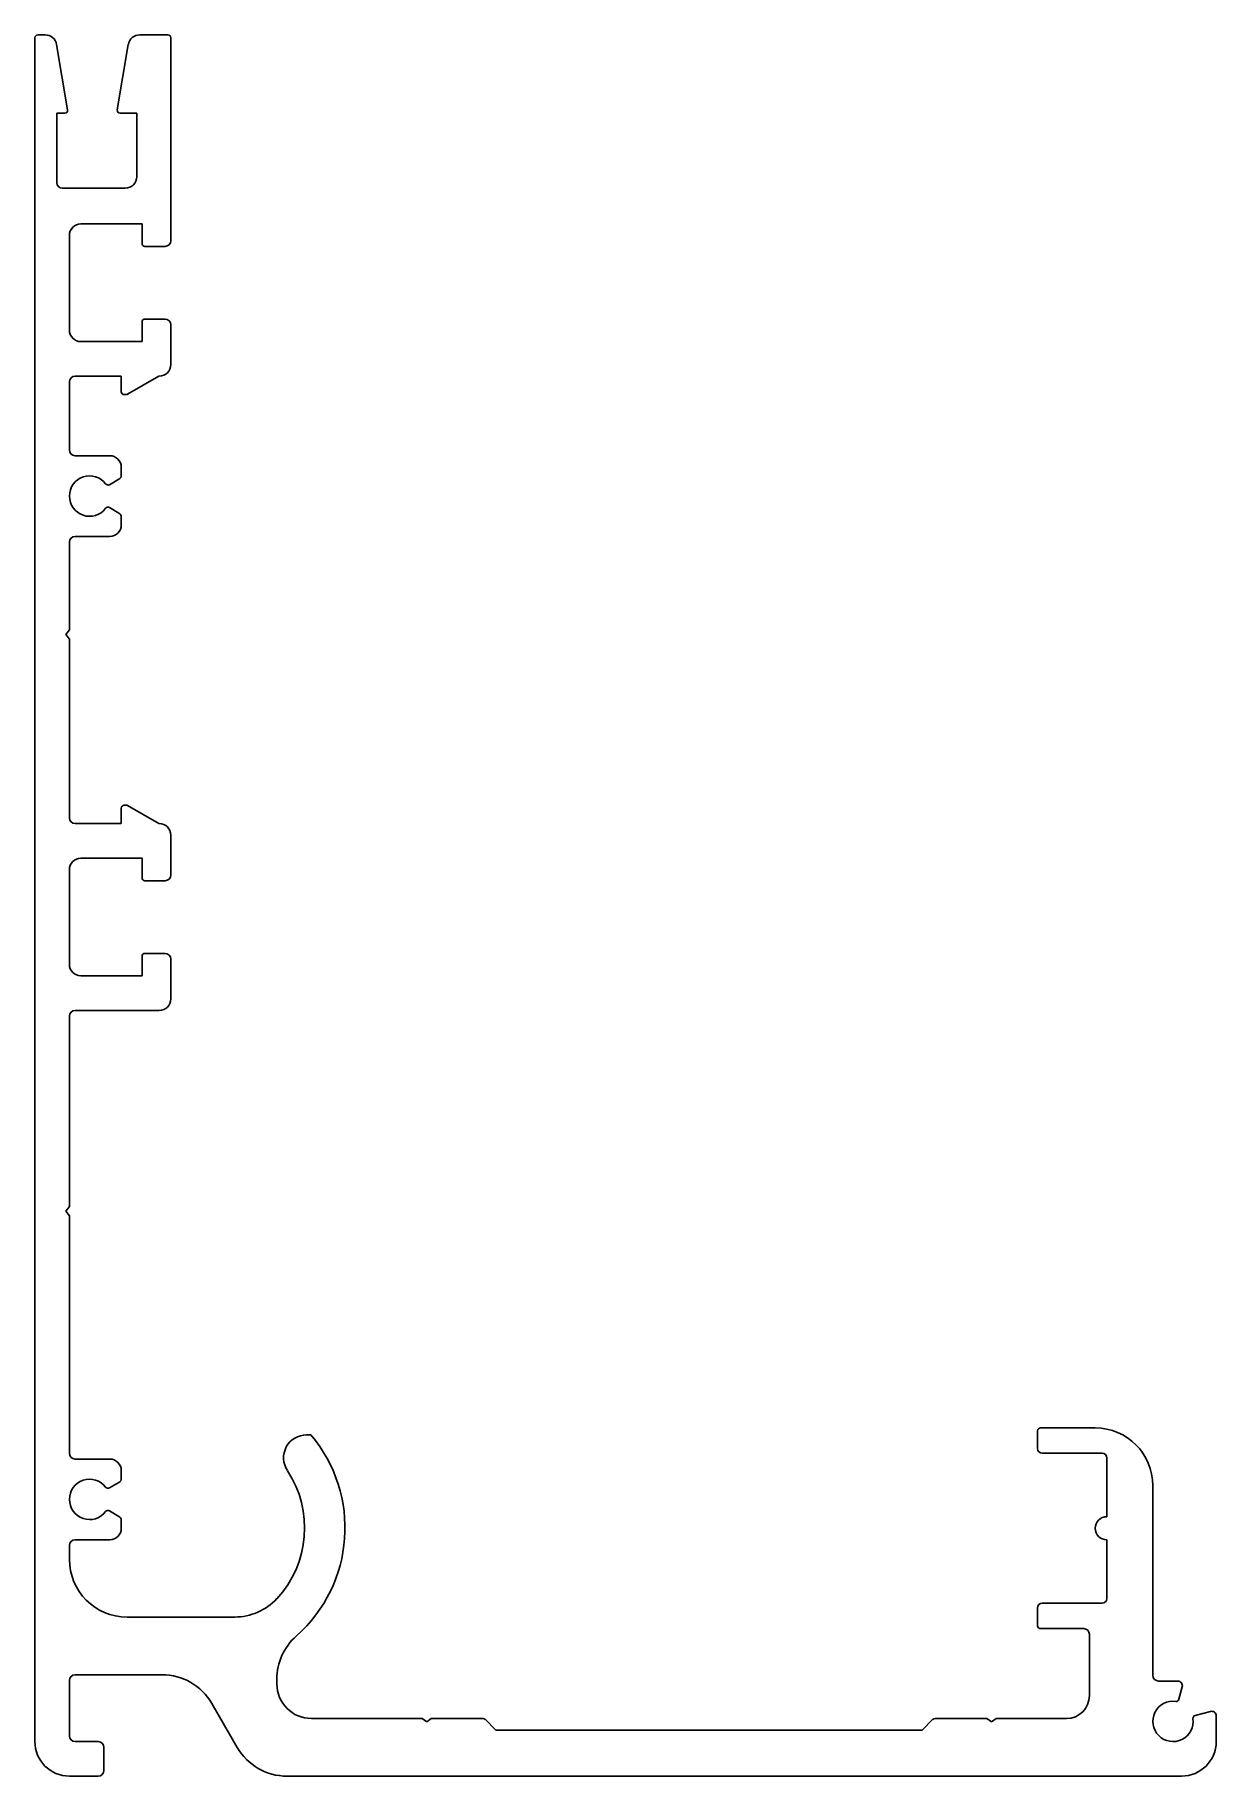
# Model space of a CAD drawing. Extents: x 1852 to 1955, y 1491 to 1642.
import ezdxf

# ---------------------------------------------------------------- set-up
doc = ezdxf.new("R2010")
doc.units = 0
doc.layers.get('0').update_dxf_attribs({"linetype": 'CONTINUOUS'})

msp = doc.modelspace()

# ---------------------------------------------------------------- linework, layer by layer
for p, q in [((1852.28, 1494.21), (1852.28, 1641.96)), ((1852.53, 1642.21), (1853.18, 1642.21)), ((1854.16, 1641.38), (1855.12, 1635.7)), ((1859.43, 1635.7), (1860.39, 1641.38)), ((1861.38, 1642.21), (1863.83, 1642.21)), ((1864.08, 1641.96), (1864.08, 1624.36)), ((1854.18, 1635.41), (1854.18, 1629.41)), ((1854.88, 1635.41), (1854.18, 1635.41)), ((1861.13, 1635.41), (1859.68, 1635.41)), ((1861.13, 1629.91), (1861.13, 1635.41)), ((1854.68, 1628.91), (1860.13, 1628.91)), ((1855.28, 1624.81), (1855.28, 1616.61)), ((1861.58, 1625.81), (1856.28, 1625.81)), ((1861.58, 1624.11), (1861.58, 1625.81)), ((1863.58, 1623.86), (1861.83, 1623.86)), ((1861.58, 1615.61), (1861.58, 1617.31)), ((1861.83, 1617.56), (1863.58, 1617.56)), ((1864.08, 1617.06), (1864.08, 1613.61)), ((1856.28, 1615.61), (1861.58, 1615.61)), ((1855.28, 1612.11), (1855.28, 1606.21)), ((1859.78, 1612.61), (1855.78, 1612.61)), ((1859.78, 1611.26), (1859.78, 1612.61)), ((1863.05, 1612.61), (1860.33, 1611.04)), ((1863.08, 1612.61), (1863.05, 1612.61)), ((1860.21, 1611.01), (1860.03, 1611.01)), ((1855.78, 1605.71), (1858.78, 1605.71)), ((1859.58, 1603.68), (1858.75, 1603.2)), ((1859.78, 1604.71), (1859.78, 1604.03)), ((1858.75, 1601.22), (1859.58, 1600.74)), ((1859.78, 1600.39), (1859.78, 1599.71)), ((1855.28, 1598.21), (1855.28, 1590.61)), ((1858.78, 1598.71), (1855.78, 1598.71)), ((1855.28, 1590.61), (1854.98, 1590.21)), ((1854.98, 1590.21), (1855.28, 1589.81)), ((1855.28, 1589.81), (1855.28, 1574.31)), ((1859.78, 1573.81), (1859.78, 1575.16)), ((1860.03, 1575.41), (1860.21, 1575.41)), ((1860.33, 1575.38), (1863.05, 1573.81)), ((1855.78, 1573.81), (1859.78, 1573.81)), ((1863.05, 1573.81), (1863.08, 1573.81)), ((1864.08, 1572.81), (1864.08, 1569.36)), ((1861.58, 1570.81), (1856.28, 1570.81)), ((1861.58, 1569.11), (1861.58, 1570.81)), ((1855.28, 1569.81), (1855.28, 1561.61)), ((1863.58, 1568.86), (1861.83, 1568.86)), ((1861.58, 1560.61), (1861.58, 1562.31)), ((1861.83, 1562.56), (1863.58, 1562.56)), ((1864.08, 1562.06), (1864.08, 1558.61)), ((1856.28, 1560.61), (1861.58, 1560.61)), ((1855.28, 1557.11), (1855.28, 1540.61)), ((1863.08, 1557.61), (1855.78, 1557.61)), ((1855.28, 1540.61), (1854.98, 1540.21)), ((1854.98, 1540.21), (1855.28, 1539.81)), ((1855.28, 1539.81), (1855.28, 1519.21)), ((1875.86, 1520.81), (1876.23, 1520.81)), ((1939.28, 1519.61), (1939.28, 1521.16)), ((1939.53, 1521.41), (1944.28, 1521.41)), ((1944.88, 1519.21), (1939.68, 1519.21)), ((1855.78, 1518.71), (1858.78, 1518.71)), ((1859.78, 1517.71), (1859.78, 1517.03)), ((1945.28, 1513.71), (1945.28, 1518.81)), ((1859.58, 1516.68), (1858.75, 1516.2)), ((1949.28, 1516.41), (1949.28, 1499.96)), ((1858.75, 1514.22), (1859.58, 1513.74)), ((1859.78, 1513.39), (1859.78, 1512.71)), ((1858.78, 1511.71), (1855.78, 1511.71)), ((1945.28, 1506.61), (1945.28, 1511.71)), ((1855.28, 1511.21), (1855.28, 1510.01)), ((1939.28, 1504.26), (1939.28, 1505.81)), ((1939.68, 1506.21), (1944.88, 1506.21)), ((1860.28, 1505.01), (1869.62, 1505.01)), ((1943.28, 1504.01), (1939.53, 1504.01)), ((1943.78, 1498.21), (1943.78, 1503.51)), ((1855.28, 1499.51), (1855.28, 1494.71)), ((1863.31, 1500.01), (1855.78, 1500.01)), ((1873.28, 1499.62), (1873.28, 1499.21)), ((1949.78, 1499.46), (1951.44, 1499.46)), ((1951.83, 1498.96), (1951.54, 1497.88)), ((1869.83, 1493.71), (1867.64, 1497.51)), ((1952.94, 1496.47), (1954.27, 1496.83)), ((1954.78, 1496.44), (1954.78, 1494.21)), ((1876.28, 1496.21), (1885.88, 1496.21)), ((1885.88, 1496.21), (1886.28, 1495.91)), ((1886.28, 1495.91), (1886.68, 1496.21)), ((1886.68, 1496.21), (1891.17, 1496.21)), ((1891.35, 1496.14), (1892.28, 1495.21)), ((1892.28, 1495.21), (1929.28, 1495.21)), ((1929.28, 1495.21), (1930.2, 1496.14)), ((1930.38, 1496.21), (1934.88, 1496.21)), ((1934.88, 1496.21), (1935.28, 1495.91)), ((1935.28, 1495.91), (1935.68, 1496.21)), ((1935.68, 1496.21), (1941.78, 1496.21)), ((1855.78, 1494.21), (1857.78, 1494.21)), ((1858.28, 1493.71), (1858.28, 1491.71)), ((1857.78, 1491.21), (1855.28, 1491.21)), ((1951.78, 1491.21), (1874.16, 1491.21))]:
    msp.add_line(p, q)
for centre, radius, start, end in [((1852.53, 1641.96), 0.25, 90, 180), ((1853.18, 1641.21), 1, 9.5988, 90), ((1861.38, 1641.21), 1, 90, 170.4011), ((1863.83, 1641.96), 0.25, 0, 90), ((1854.88, 1635.66), 0.25, 270, 9.5988), ((1859.68, 1635.66), 0.25, 170.4011, 270), ((1854.68, 1629.41), 0.5, 180, 270), ((1860.13, 1629.91), 1, 270, 0), ((1856.28, 1624.81), 1, 90, 180), ((1861.83, 1624.11), 0.25, 180, 270), ((1863.58, 1624.36), 0.5, 270, 360), ((1861.83, 1617.31), 0.25, 90, 180), ((1863.58, 1617.06), 0.5, 0, 90), ((1856.28, 1616.61), 1, 180, 270), ((1863.08, 1613.61), 1, 270, 0), ((1855.78, 1612.11), 0.5, 90, 180), ((1860.03, 1611.26), 0.25, 180, 270), ((1860.21, 1611.26), 0.25, 270, 300), ((1855.78, 1606.21), 0.5, 180, 270), ((1858.78, 1604.71), 1, 0, 90), ((1857.03, 1602.21), 1.75, 37.1808, 322.8192), ((1859.38, 1604.03), 0.4, 300, 360), ((1858.62, 1603.42), 0.25, 217.1808, 300), ((1858.62, 1601), 0.25, 60, 142.8192), ((1859.38, 1600.39), 0.4, 0, 60), ((1858.78, 1599.71), 1, 270, 0), ((1855.78, 1598.21), 0.5, 90, 180), ((1860.03, 1575.16), 0.25, 90, 180), ((1860.21, 1575.16), 0.25, 60, 90), ((1855.78, 1574.31), 0.5, 180, 270), ((1863.08, 1572.81), 1, 0, 90), ((1856.28, 1569.81), 1, 90, 180), ((1861.83, 1569.11), 0.25, 180, 270), ((1863.58, 1569.36), 0.5, 270, 360), ((1856.28, 1561.61), 1, 180, 270), ((1861.83, 1562.31), 0.25, 90, 180), ((1863.58, 1562.06), 0.5, 0, 90), ((1863.08, 1558.61), 1, 270, 360), ((1855.78, 1557.11), 0.5, 90, 180), ((1875.86, 1518.81), 2, 90, 213.532), ((1866.69, 1512.73), 12.5, 311.4431, 40.2493), ((1939.53, 1521.16), 0.25, 90, 180), ((1944.28, 1516.41), 5, 0, 90), ((1855.78, 1519.21), 0.5, 180, 270), ((1939.68, 1519.61), 0.4, 180, 270), ((1944.88, 1518.81), 0.4, 0, 90), ((1858.78, 1517.71), 1, 0, 90), ((1866.69, 1512.73), 9, 317.0866, 33.532), ((1857.03, 1515.21), 1.75, 37.1808, 322.8192), ((1858.62, 1516.42), 0.25, 217.1808, 300), ((1859.38, 1517.03), 0.4, 300, 0), ((1858.62, 1514), 0.25, 60, 142.8192), ((1859.38, 1513.39), 0.4, 0, 60), ((1945.28, 1512.71), 1, 90, 270), ((1855.78, 1511.21), 0.5, 90, 180), ((1858.78, 1512.71), 1, 270, 0), ((1860.28, 1510.01), 5, 180, 270), ((1869.62, 1510.01), 5, 270, 317.0866), ((1939.68, 1505.81), 0.4, 90, 180), ((1944.88, 1506.61), 0.4, 270, 0), ((1939.53, 1504.26), 0.25, 180, 270), ((1943.28, 1503.51), 0.5, 0, 90), ((1878.28, 1499.62), 5, 131.4431, 180), ((1855.78, 1499.51), 0.5, 90, 180), ((1863.31, 1495.01), 5, 30, 90), ((1949.78, 1499.96), 0.5, 180, 270), ((1951.44, 1499.06), 0.4, 345, 90), ((1876.28, 1499.21), 3, 180, 270), ((1941.78, 1498.21), 2, 270, 360), ((1951.03, 1495.96), 1.75, 82.1808, 7.8192), ((1951.3, 1497.94), 0.25, 262.1808, 345), ((1953.01, 1496.23), 0.25, 105, 187.8192), ((1954.38, 1496.44), 0.4, 0, 105), ((1891.17, 1495.96), 0.25, 45, 90), ((1930.38, 1495.96), 0.25, 90, 135), ((1855.28, 1494.21), 3, 180, 270), ((1855.78, 1494.71), 0.5, 180, 270), ((1857.78, 1493.71), 0.5, 0, 90), ((1874.16, 1496.21), 5, 210, 270), ((1951.78, 1494.21), 3, 270, 0), ((1857.78, 1491.71), 0.5, 270, 0)]:
    msp.add_arc(centre, radius, start, end)

doc.saveas('drawing.dxf')
